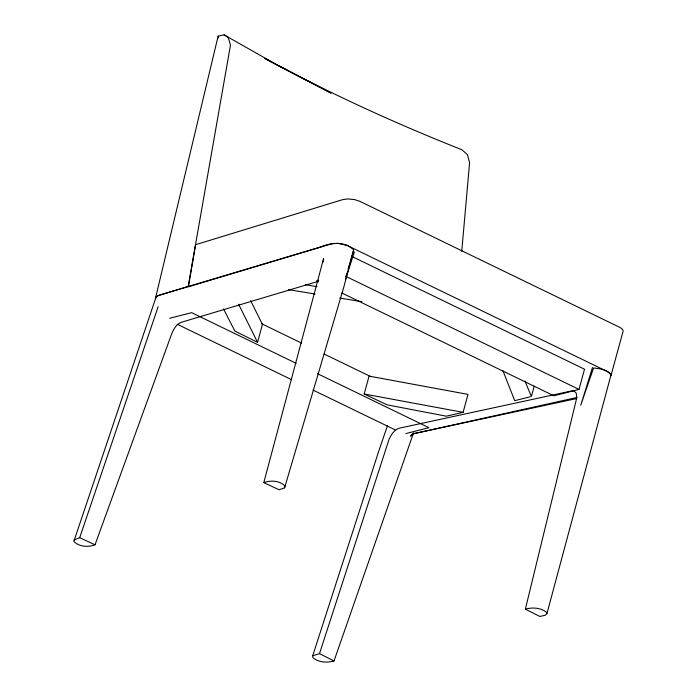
<?xml version="1.0" encoding="UTF-8"?>
<svg xmlns="http://www.w3.org/2000/svg" width="697" height="697" viewBox="0 0 697 697"><rect width="100%" height="100%" fill="white"/><g stroke="black" fill="none" stroke-linecap="round" stroke-linejoin="round"><path stroke-width="1.05" d="M323.138 262.055L323.582 258.552L263.788 482.638L279.122 489.764L284.576 487.856L343.865 286.885L353.597 249.831C345.085 241.127 330.962 242.486 320.655 246.965L166.557 292.975L158.733 295.389L156.137 296.817L73.838 541.395C79.031 546.936 88.205 547.363 95.019 544.81L171.741 333.706C173.631 329.219 176.28 324.262 181.046 322.38L318.355 281.318M461.736 251.347L469.595 162.723L467.487 154.786L462.076 149.838C394.624 123.081 328.609 92.858 264.729 58.391L331.066 93.11L277.903 65.387L224.068 34.85L218.126 36.157L155.387 298.621L157.505 295.781L188.173 286.554L230.489 45.044L228.172 37.35L224.068 34.85M284.576 487.856L284.881 485.94C279.68 480.46 270.541 480.146 263.788 482.638M592.485 367.493L580.74 405.253L593.565 368.007C599.594 368.617 607.549 369.462 610.964 375.073L546.953 613.56L545.446 615.163L539.896 616.479L525.372 609.134L576.027 400.958L576.698 397.438L576.245 393.134L574.136 391.052L571.488 390.973L399.337 428.193C394.275 429.64 391.261 434.597 389.135 439.093L319.496 653.629L312.709 655.772L312.927 657.707C318.616 662.559 327.076 662.96 334.02 660.965L413.321 433.482M223.545 308.954L234.793 331.023L257.55 342.323L262.447 324.436L250.606 300.599M364.165 393.997L369.053 376.11L468.001 394.389L463.096 412.336L446.246 416.187L387.044 404.826L364.165 393.997L463.096 412.336M342.009 293.08L553.906 395.8L578.998 389.396L584.522 369.21L352.116 256.557M531.663 395.46L534.25 386.129M346.043 276.212L346.949 273.128M348.151 269.016L353.292 251.539M312.709 655.772L378.488 451.917L387.558 425.44M345.424 279.436L354.355 252.061M73.943 540.044L79.685 537.675L158.149 306.706M610.537 376.319L610.964 375.073M413.661 432.863L410.507 436.165L412.702 434.17L415.203 433.325L576.663 398.553M169.606 318.294L191.658 312.665L296.147 363.311M318.651 280.255L316.621 280.769L318.573 281.719M405.95 433.56L428.951 427.688L317.632 373.731M415.203 433.325L412.912 433.9L576.959 397.49M530.339 396.759L514.734 400.662L502.903 370.673M525.372 609.134C532.177 607.226 539.992 607.653 545.925 611.783L546.953 613.56M288.575 289.664L315.149 294.021M339.587 298.028L361.909 301.688M305.33 284.637L316.978 286.685M79.685 537.675L95.019 544.81M345.616 276.265L578.998 389.396M261.628 323.722L301.67 343.133M324.131 354.015L370.996 376.737M177.308 324.279L291.564 379.656M313.04 390.076L395.068 429.831M319.496 653.629L334.02 660.965M238.601 304.24L257.55 342.323M524.919 380.919L531.375 396.497M218.126 36.157L218.544 37.899M195.569 244.708L188.425 286.772L332.356 243.619L338.167 243.358L346.967 245.353L608.185 371.971L610.319 373.679L611.008 375.456L623.162 331.014L622.639 329.515L620.313 327.616L359.73 201.276L354.433 199.551L347.637 198.924L342.732 199.621L195.569 244.708"/></g></svg>
